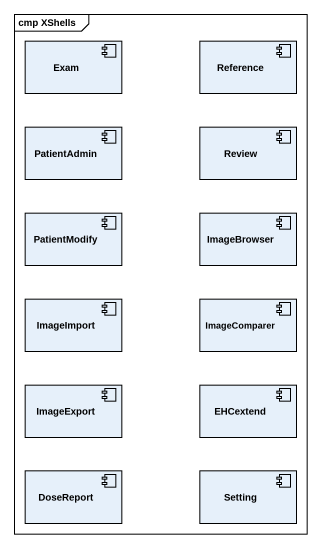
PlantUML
@startuml
mainframe cmp XShells
component Exam
component Reference
component PatientAdmin
component Review
component PatientModify
component ImageBrowser
component ImageImport
component ImageComparer
component ImageExport
component EHCextend
component DoseReport
component Setting
@enduml
